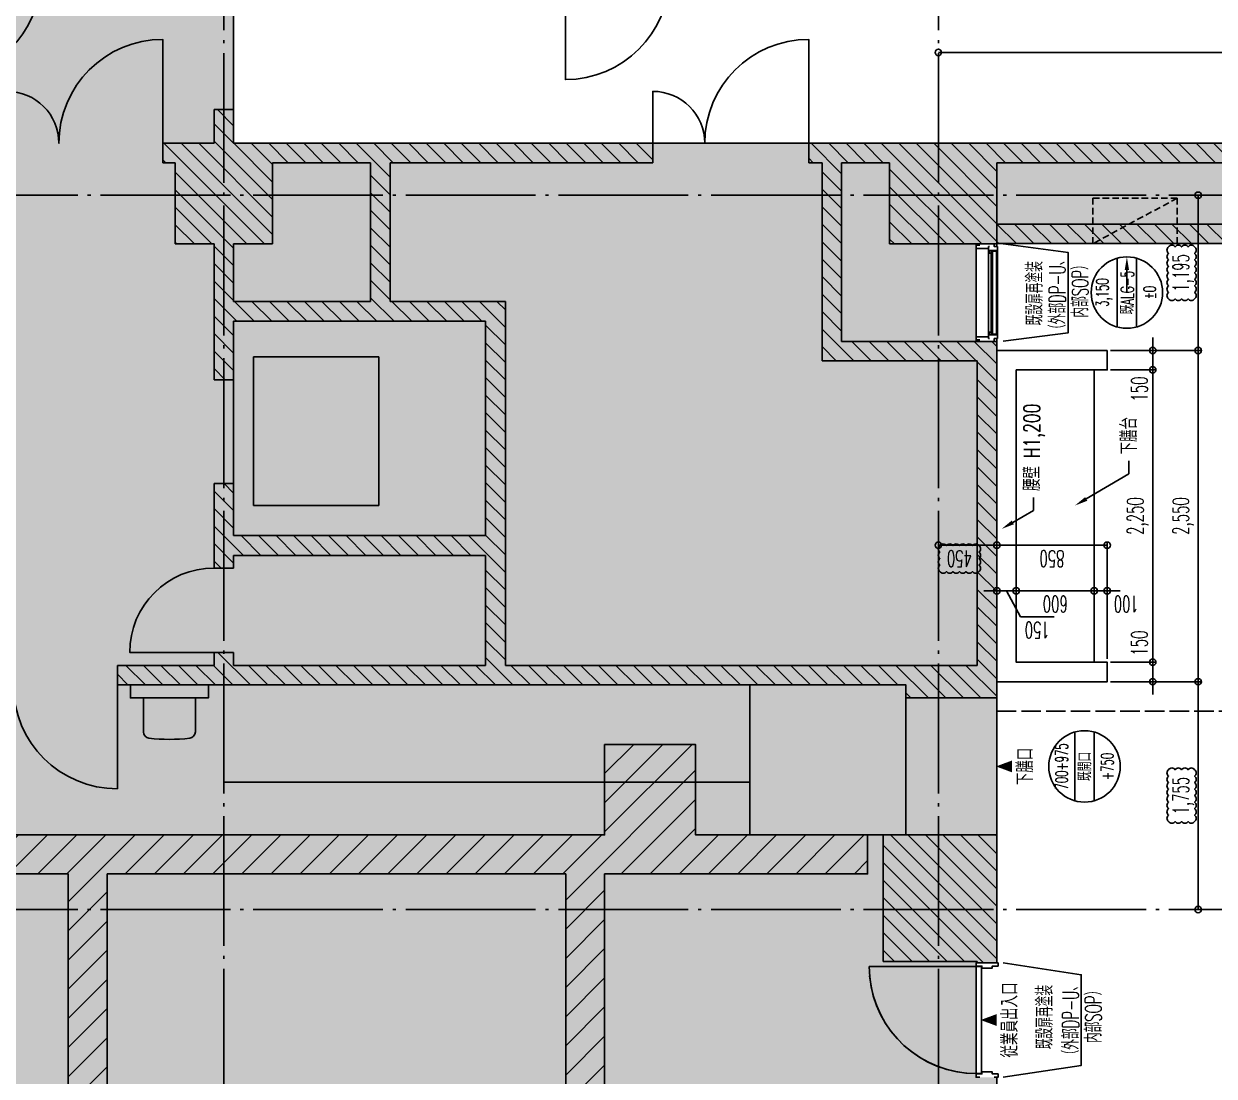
# Model space of a CAD drawing. Header units: millimetres. Extents: x -67913 to 128525, y -54442 to 63422.
# Drawn here: x 92095 to 101258, y 21367 to 29470 of the extents above; entities that cross this region are included whole.
import ezdxf
from ezdxf import colors
from ezdxf.entities.mleader import LeaderData, LeaderLine
from ezdxf.enums import TextEntityAlignment as Align
from ezdxf.math import Vec2, Vec3

# ---------------------------------------------------------------- set-up
doc = ezdxf.new("R2010")
doc.units = ezdxf.units.MM
doc.header["$LTSCALE"] = 500
doc.header["$PDMODE"] = 35
for name, pattern in [('AXIS', [2.35, 2, -0.15, 0.05, -0.15]), ('DD2', [0.15, 0.1, -0.05]), ('DD4', [0.38, 0.3, -0.08])]:
    doc.linetypes.add(name, pattern=pattern)
doc.layers.get('0').update_dxf_attribs({"plot": 0})
for name, color, linetype in [('020KijnSn', 1, 'AXIS'), ('143Hatch8', 5, 'Continuous'), ('143Solid8', 253, 'Continuous'), ('220Kabe9', 7, 'Continuous'), ('230Kaik', 7, 'Continuous'), ('270SiagSp', 8, 'Continuous'), ('292Kigo', 8, 'Continuous'), ('302Dansa', 5, 'Continuous'), ('303Dansa', 6, 'DD4'), ('330KattA9', 6, 'Continuous'), ('350Kigu', 4, 'Continuous'), ('373YukaSp', 8, 'Continuous'), ('390Kigo', 8, 'Continuous'), ('391kigoHor', 10, 'Continuous')]:
    doc.layers.add(name, color=color, linetype=linetype)
doc.layers.add('HOJO', color=211, linetype='Continuous', plot=False)
doc.styles.add('Annotative', font='simplex.shx', dxfattribs={"width": 0.7, "bigfont": 'extfont2.shx'})
doc.styles.add('Dim', font='simplex.shx', dxfattribs={"width": 0.6, "bigfont": 'extfont2.shx'})
doc.styles.get("Standard").update_dxf_attribs({"font": 'simplex.shx', "width": 0.7, "bigfont": 'extfont2.shx'})
doc.dimstyles.new('PRO1-50', dxfattribs={"dimscale": 50, "dimtxt": 2.5, "dimasz": 1, "dimexe": 0.5, "dimexo": 0.5, "dimgap": 0.8, "dimtad": 1, "dimdec": 3, "dimdsep": 46, "dimlunit": 6, "dimtxsty": 'Dim', "dimblk": 'ORIGIN', "dimcen": 0, "dimadec": 3, "dimazin": 2, "dimtfac": 1, "dimtdec": 3, "dimtix": 1, "dimtmove": 2, "dimatfit": 3, "dimldrblk": 'ORIGIN', "dimfxl": 0, "dimarcsym": 0})

# ---------------------------------------------------------------- blocks, each defined once
blk = doc.blocks.new('*U354')
at = {"layer": '330KattA9'}
blk.add_arc((-12, 63.5), 824, 5, 90, dxfattribs=at)
at = {"linetype": 'ByBlock', "lineweight": -2}
blk.add_wipeout([(-40, 65.5), (-40, -104.5), (840, -104.5), (840, 65.5)], dxfattribs=at)
at = {"color": 0, "linetype": 'ByBlock', "lineweight": -2}
for points in [[(-40, 35.5), (-40, 65.5), (-15, 65.5), (-15, 20.5), (0, 20.5), (0, -59.5), (-15, -59.5), (-15, -104.5), (-40, -104.5), (-40, -74.5)], [(840, 35.5), (840, 65.5), (815, 65.5), (815, 20.5), (800, 20.5), (800, -59.5), (815, -59.5), (815, -104.5), (840, -104.5), (840, -74.5)]]:
    blk.add_lwpolyline(points, dxfattribs=at)
blk.add_lwpolyline([(-12, 23.5), (812, 23.5), (812, 63.5), (-12, 63.5)], close=True, dxfattribs=at)
at = {"layer": '330KattA9'}
blk.add_line((-12, 63.5), (-12, 887.5), dxfattribs=at)
blk.add_arc((-12, 63.5), 824, 0, 85, dxfattribs=at)
blk = doc.blocks.new('L013')
for p, q in [((-200, -262.3), (-200, 0)), ((-200, 0), (200, 0)), ((200, 0), (200, -262.3)), ((200, 0), (200, -262.3))]:
    blk.add_line(p, q)
for centre, radius, start, end in [((-146.2, -257.6), 54, 185.00413, 258.39179), ((146.2, -257.6), 54, 281.60821, 354.99587), ((0, 1088.8), 1408.1, 263.59379, 276.40621)]:
    blk.add_arc(centre, radius, start, end)
blk = doc.blocks.new('*U355')
at = {"color": 0, "linetype": 'ByBlock', "lineweight": -2}
for p, q in [((-30, 0), (0, 0)), ((-30, 0), (-30, -10)), ((-50, -5), (-30, -5)), ((-30, -10), (-30, 0)), ((-30, -10), (-30, -10)), ((679, 0), (649, 0)), ((679, 0), (679, -10)), ((679, -10), (679, 0)), ((679, -5), (699, -5)), ((679, -10), (679, -10))]:
    blk.add_line(p, q, dxfattribs=at)
at = {"color": 5, "linetype": 'ByBlock', "lineweight": -2}
for p, q in [((649, 0), (0, 0)), ((644, -8), (5.4, -8))]:
    blk.add_line(p, q, dxfattribs=at)
at = {"layer": '230Kaik', "color": 5, "linetype": 'ByBlock', "lineweight": -2}
for p, q in [((-30, 0), (-30, 0)), ((-30, 0), (679, 0)), ((679, 0), (679, 0))]:
    blk.add_line(p, q, dxfattribs=at)
at = {"color": 0, "linetype": 'ByBlock', "lineweight": -2}
blk.add_wipeout([(-40, -70), (689, -70), (689, -165), (-40, -165)], dxfattribs=at)
for p, q in [((0, 0), (0, -70)), ((-30, -70), (-30, -60)), ((0, -70), (-30, -70)), ((-30, -70), (-30, -70)), ((0, -36), (0, -36)), ((20, -63), (0, -63)), ((20, -48), (20, -63)), ((629, -48), (629, -63)), ((629, -63), (649, -63)), ((649, 0), (649, -70)), ((649, -36), (649, -36)), ((649, -70), (679, -70)), ((679, -70), (679, -60)), ((679, -70), (679, -70))]:
    blk.add_line(p, q, dxfattribs=at)
at = {"color": 5, "linetype": 'ByBlock', "lineweight": -2}
for p, q in [((649, -70), (0, -70)), ((5, -8), (5, -48)), ((5, -38), (644, -38)), ((5, -48), (644, -48)), ((644, -8), (644, -48)), ((-40, -165), (689, -165))]:
    blk.add_line(p, q, dxfattribs=at)
at = {"color": 0, "linetype": 'ByBlock', "lineweight": -2}
for points in [[(-30, 0), (-30, -25), (-50, -25)], [(-15, -70), (-15, -165), (-40, -165), (-40, -135)], [(664, -70), (664, -165), (689, -165), (689, -135)], [(679, 0), (679, -25), (699, -25)]]:
    blk.add_lwpolyline(points, dxfattribs=at)
blk = doc.blocks.new('_Origin')
at = {"color": 0, "linetype": 'ByBlock', "lineweight": -2}
blk.add_line((0, 0), (-1, 0), dxfattribs=at)
blk.add_circle((0, 0), 0.5, dxfattribs=at)
blk = doc.blocks.new('*D615')
at = {"layer": '373YukaSp', "color": 0, "lineweight": -2, "transparency": 16777216}
for p, q in [((100434.6, 24580), (100434.6, 25130)), ((100284.6, 25105), (100234.6, 25105)), ((100334.6, 25105), (100434.6, 25105)), ((100484.6, 25105), (100534.6, 25105))]:
    blk.add_line(p, q, dxfattribs=at)
at = {"layer": 'Defpoints', "color": 0, "transparency": 16777216}
for p in [(100334.6, 25105), (100434.6, 25105), (100434.6, 24555)]:
    blk.add_point(p, dxfattribs=at)
at = {"layer": '373YukaSp', "color": 0, "lineweight": -2, "transparency": 16777216, "xscale": 50, "yscale": 50, "zscale": 50}
blk.add_blockref('_Origin', (100334.6, 25105), dxfattribs=at)
at = {"layer": '373YukaSp', "color": 0, "lineweight": -2, "transparency": 16777216, "xscale": 50, "yscale": 50, "zscale": 50, "rotation": 180}
blk.add_blockref('_Origin', (100434.6, 25105), dxfattribs=at)
at = {"layer": '373YukaSp', "color": 0, "transparency": 16777216, "insert": (100581.6, 25002.5), "char_height": 125, "attachment_point": 5, "rotation": 180, "style": 'Dim'}
blk.add_mtext('100', dxfattribs=at)
blk = doc.blocks.new('*D616')
at = {"layer": '373YukaSp', "color": 0, "lineweight": -2, "transparency": 16777216}
blk.add_line((99534.6, 25455), (99184.6, 25455), dxfattribs=at)
at = {"layer": 'Defpoints', "color": 0, "transparency": 16777216}
for p in [(99134.6, 25455), (99134.6, 25455), (99584.6, 25455)]:
    blk.add_point(p, dxfattribs=at)
at = {"layer": '373YukaSp', "color": 0, "lineweight": -2, "transparency": 16777216, "xscale": 50, "yscale": 50, "zscale": 50, "rotation": 180}
blk.add_blockref('_Origin', (99134.6, 25455), dxfattribs=at)
at = {"layer": '373YukaSp', "color": 0, "lineweight": -2, "transparency": 16777216, "xscale": 50, "yscale": 50, "zscale": 50}
blk.add_blockref('_Origin', (99584.6, 25455), dxfattribs=at)
at = {"layer": '373YukaSp', "color": 0, "transparency": 16777216, "insert": (99297.4, 25352.5), "char_height": 125, "attachment_point": 5, "rotation": 180, "style": 'Dim'}
blk.add_mtext('450', dxfattribs=at)
blk = doc.blocks.new('*D617')
at = {"layer": '373YukaSp', "color": 0, "lineweight": -2, "transparency": 16777216}
for p, q in [((100459.6, 24405), (101159.6, 24405)), ((101134.6, 22700), (101134.6, 24355))]:
    blk.add_line(p, q, dxfattribs=at)
at = {"layer": 'Defpoints', "color": 0, "transparency": 16777216}
for p in [(100434.6, 24405), (101134.6, 24405), (101134.6, 22650)]:
    blk.add_point(p, dxfattribs=at)
at = {"layer": '373YukaSp', "color": 0, "lineweight": -2, "transparency": 16777216, "xscale": 50, "yscale": 50, "zscale": 50}
for p, rotation in [((101134.6, 24405), 90), ((101134.6, 22650), 270)]:
    blk.add_blockref('_Origin', p, dxfattribs=dict(at, rotation=rotation))
at = {"layer": '373YukaSp', "color": 0, "transparency": 16777216, "insert": (101020.2, 23527.5), "char_height": 125, "attachment_point": 5, "rotation": 90, "style": 'Dim'}
blk.add_mtext('1,755', dxfattribs=at)
blk = doc.blocks.new('*D618')
at = {"layer": '373YukaSp', "color": 0, "lineweight": -2, "transparency": 16777216}
for p, q in [((100459.6, 26955), (101159.6, 26955)), ((101134.6, 26905), (101134.6, 24455)), ((100459.6, 24405), (101159.6, 24405))]:
    blk.add_line(p, q, dxfattribs=at)
at = {"layer": 'Defpoints', "color": 0, "transparency": 16777216}
for p in [(100434.6, 26955), (100434.6, 24405), (101134.6, 24405)]:
    blk.add_point(p, dxfattribs=at)
at = {"layer": '373YukaSp', "color": 0, "lineweight": -2, "transparency": 16777216, "xscale": 50, "yscale": 50, "zscale": 50}
for p, rotation in [((101134.6, 26955), 90), ((101134.6, 24405), 270)]:
    blk.add_blockref('_Origin', p, dxfattribs=dict(at, rotation=rotation))
at = {"layer": '373YukaSp', "color": 0, "transparency": 16777216, "insert": (101020.2, 25680), "char_height": 125, "attachment_point": 5, "rotation": 90, "style": 'Dim'}
blk.add_mtext('2,550', dxfattribs=at)
blk = doc.blocks.new('*D619')
at = {"layer": '373YukaSp', "color": 0, "lineweight": -2, "transparency": 16777216}
for p, q in [((101134.6, 28100), (101134.6, 27005)), ((100459.6, 26955), (101159.6, 26955))]:
    blk.add_line(p, q, dxfattribs=at)
at = {"layer": 'Defpoints', "color": 0, "transparency": 16777216}
for p in [(101134.6, 28150), (100434.6, 26955), (101134.6, 26955)]:
    blk.add_point(p, dxfattribs=at)
at = {"layer": '373YukaSp', "color": 0, "lineweight": -2, "transparency": 16777216, "xscale": 50, "yscale": 50, "zscale": 50}
for p, rotation in [((101134.6, 28150), 90), ((101134.6, 26955), 270)]:
    blk.add_blockref('_Origin', p, dxfattribs=dict(at, rotation=rotation))
at = {"layer": '373YukaSp', "color": 0, "transparency": 16777216, "insert": (101020.2, 27552.5), "char_height": 125, "attachment_point": 5, "rotation": 90, "style": 'Dim'}
blk.add_mtext('1,195', dxfattribs=at)
blk = doc.blocks.new('*D620')
at = {"layer": '373YukaSp', "color": 0, "lineweight": -2, "transparency": 16777216}
for p, q in [((100784.6, 24605), (100784.6, 24655)), ((100459.6, 24555), (100809.6, 24555)), ((100784.6, 24555), (100784.6, 24405)), ((100459.6, 24405), (100809.6, 24405)), ((100784.6, 24355), (100784.6, 24305))]:
    blk.add_line(p, q, dxfattribs=at)
at = {"layer": 'Defpoints', "color": 0, "transparency": 16777216}
for p in [(100434.6, 24555), (100434.6, 24405), (100784.6, 24405)]:
    blk.add_point(p, dxfattribs=at)
at = {"layer": '373YukaSp', "color": 0, "lineweight": -2, "transparency": 16777216, "xscale": 50, "yscale": 50, "zscale": 50}
for p, rotation in [((100784.6, 24555), 270), ((100784.6, 24405), 90)]:
    blk.add_blockref('_Origin', p, dxfattribs=dict(at, rotation=rotation))
at = {"layer": '373YukaSp', "color": 0, "transparency": 16777216, "insert": (100682.1, 24702), "char_height": 125, "attachment_point": 5, "rotation": 90, "style": 'Dim'}
blk.add_mtext('150', dxfattribs=at)
blk = doc.blocks.new('*D621')
at = {"layer": '373YukaSp', "color": 0, "lineweight": -2, "transparency": 16777216}
for p, q in [((100459.6, 26805), (100809.6, 26805)), ((100784.6, 24605), (100784.6, 26755)), ((100459.6, 24555), (100809.6, 24555))]:
    blk.add_line(p, q, dxfattribs=at)
at = {"layer": 'Defpoints', "color": 0, "transparency": 16777216}
for p in [(100434.6, 26805), (100784.6, 26805), (100434.6, 24555)]:
    blk.add_point(p, dxfattribs=at)
at = {"layer": '373YukaSp', "color": 0, "lineweight": -2, "transparency": 16777216, "xscale": 50, "yscale": 50, "zscale": 50}
for p, rotation in [((100784.6, 26805), 90), ((100784.6, 24555), 270)]:
    blk.add_blockref('_Origin', p, dxfattribs=dict(at, rotation=rotation))
at = {"layer": '373YukaSp', "color": 0, "transparency": 16777216, "insert": (100670.2, 25680), "char_height": 125, "attachment_point": 5, "rotation": 90, "style": 'Dim'}
blk.add_mtext('2,250', dxfattribs=at)
blk = doc.blocks.new('*D622')
at = {"layer": '373YukaSp', "color": 0, "lineweight": -2, "transparency": 16777216}
for p, q in [((100784.6, 27005), (100784.6, 27055)), ((100459.6, 26955), (100809.6, 26955)), ((100784.6, 26805), (100784.6, 26955)), ((100459.6, 26805), (100809.6, 26805)), ((100784.6, 26755), (100784.6, 26705))]:
    blk.add_line(p, q, dxfattribs=at)
at = {"layer": 'Defpoints', "color": 0, "transparency": 16777216}
for p in [(100434.6, 26955), (100784.6, 26955), (100434.6, 26805)]:
    blk.add_point(p, dxfattribs=at)
at = {"layer": '373YukaSp', "color": 0, "lineweight": -2, "transparency": 16777216, "xscale": 50, "yscale": 50, "zscale": 50}
for p, rotation in [((100784.6, 26955), 270), ((100784.6, 26805), 90)]:
    blk.add_blockref('_Origin', p, dxfattribs=dict(at, rotation=rotation))
at = {"layer": '373YukaSp', "color": 0, "transparency": 16777216, "insert": (100682.1, 26658), "char_height": 125, "attachment_point": 5, "rotation": 90, "style": 'Dim'}
blk.add_mtext('150', dxfattribs=at)
blk = doc.blocks.new('*D623')
at = {"layer": '373YukaSp', "color": 0, "lineweight": -2, "transparency": 16777216}
for p, q in [((100434.6, 24580), (100434.6, 25480)), ((99634.6, 25455), (100384.6, 25455))]:
    blk.add_line(p, q, dxfattribs=at)
at = {"layer": 'Defpoints', "color": 0, "transparency": 16777216}
for p in [(99584.6, 25455), (100434.6, 25455), (100434.6, 24555)]:
    blk.add_point(p, dxfattribs=at)
at = {"layer": '373YukaSp', "color": 0, "lineweight": -2, "transparency": 16777216, "xscale": 50, "yscale": 50, "zscale": 50, "rotation": 180}
blk.add_blockref('_Origin', (99584.6, 25455), dxfattribs=at)
at = {"layer": '373YukaSp', "color": 0, "lineweight": -2, "transparency": 16777216, "xscale": 50, "yscale": 50, "zscale": 50}
blk.add_blockref('_Origin', (100434.6, 25455), dxfattribs=at)
at = {"layer": '373YukaSp', "color": 0, "transparency": 16777216, "insert": (100009.6, 25352.5), "char_height": 125, "attachment_point": 5, "rotation": 180, "style": 'Dim'}
blk.add_mtext('850', dxfattribs=at)
blk = doc.blocks.new('*D624')
at = {"layer": '373YukaSp', "color": 0, "lineweight": -2, "transparency": 16777216}
blk.add_line((100284.6, 25105), (99784.6, 25105), dxfattribs=at)
at = {"layer": 'Defpoints', "color": 0, "transparency": 16777216}
for p in [(99734.6, 25105), (99734.6, 25105), (100334.6, 25105)]:
    blk.add_point(p, dxfattribs=at)
at = {"layer": '373YukaSp', "color": 0, "lineweight": -2, "transparency": 16777216, "xscale": 50, "yscale": 50, "zscale": 50, "rotation": 180}
blk.add_blockref('_Origin', (99734.6, 25105), dxfattribs=at)
at = {"layer": '373YukaSp', "color": 0, "lineweight": -2, "transparency": 16777216, "xscale": 50, "yscale": 50, "zscale": 50}
blk.add_blockref('_Origin', (100334.6, 25105), dxfattribs=at)
at = {"layer": '373YukaSp', "color": 0, "transparency": 16777216, "insert": (100034.6, 25002.5), "char_height": 125, "attachment_point": 5, "rotation": 180, "style": 'Dim'}
blk.add_mtext('600', dxfattribs=at)
blk = doc.blocks.new('*D625')
at = {"layer": '373YukaSp', "color": 0, "lineweight": -2, "transparency": 16777216}
for p, q in [((99534.6, 25105), (99484.6, 25105)), ((99584.6, 25105), (99734.6, 25105)), ((99584.6, 25105), (99734.6, 25105)), ((99659.6, 25105), (99766.8, 24905)), ((99784.6, 25105), (99834.6, 25105)), ((99766.8, 24905), (100025.4, 24905))]:
    blk.add_line(p, q, dxfattribs=at)
at = {"layer": 'Defpoints', "color": 0, "transparency": 16777216}
for p in [(99584.6, 25105), (99734.6, 25105), (99734.6, 25105)]:
    blk.add_point(p, dxfattribs=at)
at = {"layer": '373YukaSp', "color": 0, "lineweight": -2, "transparency": 16777216, "xscale": 50, "yscale": 50, "zscale": 50}
blk.add_blockref('_Origin', (99584.6, 25105), dxfattribs=at)
at = {"layer": '373YukaSp', "color": 0, "lineweight": -2, "transparency": 16777216, "xscale": 50, "yscale": 50, "zscale": 50, "rotation": 180}
blk.add_blockref('_Origin', (99734.6, 25105), dxfattribs=at)
at = {"layer": '373YukaSp', "color": 0, "transparency": 16777216, "insert": (99896.1, 24802.5), "char_height": 125, "attachment_point": 5, "rotation": 180, "style": 'Dim'}
blk.add_mtext('150', dxfattribs=at)
blk = doc.blocks.new('*D636')
at = {"layer": '270SiagSp', "color": 0, "lineweight": -2, "transparency": 16777216}
for p, q in [((99184.6, 29250), (104234.6, 29250)), ((104284.6, 28575), (104284.6, 29275))]:
    blk.add_line(p, q, dxfattribs=at)
at = {"layer": 'Defpoints', "color": 0, "transparency": 16777216}
for p in [(99134.6, 29250), (104284.6, 29250), (104284.6, 28550)]:
    blk.add_point(p, dxfattribs=at)
at = {"layer": '270SiagSp', "color": 0, "lineweight": -2, "transparency": 16777216, "xscale": 50, "yscale": 50, "zscale": 50, "rotation": 180}
blk.add_blockref('_Origin', (99134.6, 29250), dxfattribs=at)
at = {"layer": '270SiagSp', "color": 0, "lineweight": -2, "transparency": 16777216, "xscale": 50, "yscale": 50, "zscale": 50}
blk.add_blockref('_Origin', (104284.6, 29250), dxfattribs=at)
at = {"layer": '270SiagSp', "color": 0, "transparency": 16777216, "insert": (101709.6, 29135.6), "char_height": 125, "attachment_point": 5, "rotation": 180, "style": 'Dim'}
blk.add_mtext('5,150', dxfattribs=at)
blk = doc.blocks.new('建具記号')
at = {"color": 0, "linetype": 'ByBlock', "lineweight": -2, "transparency": 16777216}
for p, q in [((-5.29, 1.5), (5.29, 1.5)), ((-5.29, -1.5), (5.29, -1.5))]:
    blk.add_line(p, q, dxfattribs=at)
at = {"color": 7, "linetype": 'ByBlock', "lineweight": -2, "transparency": 16777216}
blk.add_circle((0, 0), 5.5, dxfattribs=at)
at = {"color": 0, "linetype": 'ByBlock', "lineweight": -2, "transparency": 16777216, "width": 0.6}
for tag, height, p in [('建具寸法・高さH', 1.9, (0, 3.5)), ('建具番号', 2, (0, 0)), ('基準高さから建具下枠の上端までの高さ', 1.9, (0, -3.5)), ('特記事項（電気錠等）', 1.9, (0, -7))]:
    blk.add_attdef(tag, text='', height=height, dxfattribs=at).set_placement(p, align=Align.MIDDLE)

msp = doc.modelspace()

# ---------------------------------------------------------------- hatches: boundary and pattern name
at = {"layer": '143Hatch8', "linetype": 'Continuous'}
h = msp.add_hatch(dxfattribs=at)
h.set_pattern_fill('ANSI31', scale=30, angle=270)
h.set_pattern_definition([(315, (77134.61, 0), (67.35192, 67.35192), [])])
h.paths.add_polyline_path([(101684.6088, 27778), (101684.6088, 28400), (101884.6088, 28400), (101884.6088, 28550), (98136.6088, 28550), (98136.6088, 28400), (98239.6088, 28400), (98239.6088, 26875), (99434.6088, 26875), (99434.6088, 24530), (95802.1088, 24530), (95802.1088, 27332.5), (94914.6088, 27332.5), (94914.6088, 28400), (96936.6088, 28400), (96936.6088, 28550), (93709.6088, 28550), (93709.6088, 28810), (93559.6088, 28810), (93559.6088, 28550), (93164.6088, 28550), (93164.6088, 28400), (93259.6088, 28400), (93259.6088, 27775), (93559.6088, 27775), (93559.6088, 26730), (93709.6088, 26730), (93709.6088, 27180), (95649.6088, 27180), (95649.6088, 25530), (93709.6088, 25530), (93709.6088, 25930), (93559.6088, 25930), (93559.6088, 25280), (93709.6088, 25280), (93709.6088, 25377.5), (95649.6088, 25377.5), (95649.6088, 24530), (93709.6088, 24530), (93709.6088, 24630), (93559.6088, 24630), (93559.6088, 24530), (92814.6088, 24530), (92814.6088, 24380), (98884.6088, 24380), (98884.6088, 24280), (99584.6088, 24280), (99584.6088, 27025), (98389.6088, 27025), (98389.6088, 28400), (98759.6088, 28400), (98759.6088, 27775), (99584.6088, 27775), (99584.6088, 27778)])
h.paths.add_polyline_path([(99584.6088, 28400), (101534.6088, 28400), (101534.6088, 27928), (99584.6088, 27928)], flags=16)
h.paths.add_polyline_path([(93709.6088, 27332.5), (93709.6088, 27775), (94009.6088, 27775), (94009.6088, 28400), (94764.6088, 28400), (94764.6088, 27332.5)], flags=16)
h = msp.add_hatch(dxfattribs=at)
h.set_pattern_fill('ANSI31', scale=30, angle=270)
h.set_pattern_definition([(315, (77134.61, 0), (67.35192, 67.35192), [])])
h.paths.add_polyline_path([(99584.6088, 22240), (99584.6088, 23225), (98709.6088, 23225), (98709.6088, 22250), (99434.6088, 22250.0081), (99434.6088, 22240)])
at = {"layer": '143Solid8'}
h = msp.add_hatch(color=254, dxfattribs=at)
edge = h.paths.add_edge_path()
edge.add_line((87682.1088, 11272.5), (87682.1088, 28400))
edge.add_line((87682.1088, 28400), (85409.6088, 28400))
edge.add_line((85409.6088, 28400), (85409.6088, 28550))
edge.add_line((85409.6088, 28550), (88364.6088, 28550))
edge.add_line((88364.6088, 28550), (88364.6088, 29840))
edge.add_line((88364.6088, 29840), (88057.7327, 29840))
edge.add_line((88057.7327, 29840), (86942.3572, 30887.09))
edge.add_line((86942.3572, 30887.09), (87082.6088, 31043))
edge.add_line((87082.6088, 31043), (87082.6088, 31643))
edge.add_line((87082.6088, 31643), (86942.3572, 31797.91))
edge.add_line((86942.3572, 31797.91), (88057.7327, 32845))
edge.add_line((88057.7327, 32845), (92342.6517, 32845))
edge.add_line((92342.6517, 32845), (93634.6088, 33702.0947))
edge.add_line((93634.6088, 33702.0947), (94926.5659, 32845))
edge.add_line((94926.5659, 32845), (99217.9849, 32845))
edge.add_line((99217.9849, 32845), (100333.3604, 31797.91))
edge.add_line((100333.3604, 31797.91), (100193.1088, 31643))
edge.add_line((100193.1088, 31643), (100193.1088, 31043))
edge.add_line((100193.1088, 31043), (100333.3604, 30887.09))
edge.add_line((100333.3604, 30887.09), (99217.9849, 29840))
edge.add_line((99217.9849, 29840), (93709.6088, 29840))
edge.add_line((93709.6088, 29840), (93709.6088, 28550))
edge.add_line((93709.6088, 28550), (101884.6088, 28550))
edge.add_line((101884.6088, 28550), (101884.6088, 28400))
edge.add_line((101884.6088, 28400), (101684.6088, 28400))
edge.add_line((101684.6088, 28400), (101684.6088, 27778))
edge.add_line((101684.6088, 27778), (99584.6088, 27778))
edge.add_line((99584.6088, 27778), (99584.6088, 27775))
edge.add_line((99584.6088, 27775), (99424.6088, 27775))
edge.add_line((99424.6088, 27775), (99424.6088, 27025))
edge.add_line((99424.6088, 27025), (99584.6088, 27025))
edge.add_line((99584.6088, 27025), (99584.6088, 20250))
edge.add_line((99584.6088, 20250), (99684.6088, 20250))
edge.add_line((99684.6088, 20250), (99884.6088, 20050))
edge.add_line((99884.6088, 20050), (99884.6088, 11450))
edge.add_line((99884.6088, 11450), (99684.6088, 11250))
edge.add_line((99684.6088, 11250), (99584.6088, 11250))
edge.add_line((99584.6088, 11250), (98834.6088, 11250))
edge.add_line((98834.6088, 11250), (98834.6088, 10624.9989))
edge.add_arc((98184.6088, 10624.9989), 650, 270, 360, ccw=False)
edge.add_line((98184.6088, 9974.9989), (96133.6088, 9974.9989))
edge.add_line((96133.6088, 9974.9989), (96133.6088, 9825))
edge.add_line((96133.6088, 9825), (95135.6088, 9825))
edge.add_line((95135.6088, 9825), (95135.6088, 9975))
edge.add_line((95135.6088, 9975), (94133.6088, 9975))
edge.add_line((94133.6088, 9975), (94133.6088, 9825))
edge.add_line((94133.6088, 9825), (93135.6088, 9825))
edge.add_line((93135.6088, 9825), (93135.6088, 9975))
edge.add_line((93135.6088, 9975), (92133.6088, 9975))
edge.add_line((92133.6088, 9975), (92133.6088, 9825))
edge.add_line((92133.6088, 9825), (91135.6088, 9825))
edge.add_line((91135.6088, 9825), (91135.6088, 9974.9983))
edge.add_line((91135.6088, 9974.9983), (89084.6081, 9975))
edge.add_arc((89084.6088, 10625), 650, 179.99989893, 269.99993591, ccw=False)
edge.add_line((88434.6088, 10625.0011), (88434.6088, 11272.5))
edge.add_line((88434.6088, 11272.5), (87682.1088, 11272.5))

# ---------------------------------------------------------------- linework, layer by layer
at = {"layer": '020KijnSn'}
for p, q in [((93634.6088, 37470), (93634.6088, -23200)), ((114834.6088, 28150), (72434.6088, 28150)), ((114834.6088, 22650), (72434.6088, 22650))]:
    msp.add_line(p, q, dxfattribs=at)
at = {"layer": '220Kabe9'}
for p, q in [((93559.6088, 28810), (93559.6088, 28550)), ((93709.6088, 28810), (93559.6088, 28810)), ((93709.6088, 28810), (93709.6088, 28550)), ((93164.6088, 28550), (93164.6088, 28400)), ((93559.6088, 28550), (93164.6088, 28550)), ((93709.6088, 28550), (96936.6088, 28550)), ((96936.6088, 28550), (96936.6088, 28400)), ((98136.6088, 28550), (98136.6088, 28400)), ((98136.6088, 28550), (101884.6088, 28550)), ((93259.6088, 28400), (93164.6088, 28400)), ((93259.6088, 28400), (93259.6088, 27775)), ((94009.6088, 28400), (94009.6088, 27775)), ((94009.6088, 28400), (94764.6088, 28400)), ((94764.6088, 28400), (94764.6088, 27332.5)), ((94914.6088, 28400), (94914.6088, 27332.5)), ((94914.6088, 28400), (96936.6088, 28400)), ((98136.6088, 28400), (98239.6088, 28400)), ((98239.6088, 28400), (98239.6088, 26875)), ((98389.6088, 27025), (98389.6088, 28400)), ((98389.6088, 28400), (98759.6088, 28400)), ((98759.6088, 27775), (98759.6088, 28400)), ((99584.6088, 28400), (101884.6088, 28400)), ((99584.6088, 28400), (99584.6088, 27775)), ((101534.6088, 27928), (99584.6088, 27928)), ((93559.6088, 27775), (93259.6088, 27775)), ((93559.6088, 27775), (93559.6088, 26730)), ((93709.6088, 27775), (93709.6088, 27332.5)), ((94009.6088, 27775), (93709.6088, 27775)), ((99584.6088, 27775), (98759.6088, 27775)), ((101684.6088, 27778), (99584.6088, 27778)), ((94764.6088, 27332.5), (93709.6088, 27332.5)), ((95802.1088, 27332.5), (94914.6088, 27332.5)), ((95802.1088, 27332.5), (95802.1088, 24530)), ((93709.6088, 27180), (93709.6088, 26730)), ((95649.6088, 27180), (93709.6088, 27180)), ((95649.6088, 27180), (95649.6088, 25530)), ((99584.6088, 27025), (98389.6088, 27025)), ((99584.6088, 27025), (99584.6088, 24280)), ((94828.6088, 26905), (93863.6088, 26905)), ((93863.6088, 25762), (93863.6088, 26905)), ((94828.6088, 25762), (94828.6088, 26905)), ((99434.6088, 26875), (98239.6088, 26875)), ((99434.6088, 26875), (99434.6088, 24530)), ((93559.6088, 26730), (93709.6088, 26730)), ((93709.6088, 25930), (93709.6088, 26730)), ((93559.6088, 25930), (93559.6088, 25280)), ((93559.6088, 25930), (93709.6088, 25930)), ((93709.6088, 25930), (93709.6088, 25530)), ((94828.6088, 25762), (93863.6088, 25762)), ((95649.6088, 25530), (93709.6088, 25530)), ((93709.6088, 25377.5), (93709.6088, 25280)), ((95649.6088, 25377.5), (93709.6088, 25377.5)), ((95649.6088, 25377.5), (95649.6088, 24530)), ((93559.6088, 25280), (93709.6088, 25280)), ((93559.6088, 24630), (93559.6088, 24530)), ((93559.6088, 24630), (93709.6088, 24630)), ((93709.6088, 24630), (93709.6088, 24530)), ((92814.6088, 24530), (92814.6088, 24380)), ((92814.6088, 24530), (93559.6088, 24530)), ((93709.6088, 24530), (95649.6088, 24530)), ((95802.1088, 24530), (99434.6088, 24530)), ((92814.6088, 24380), (98884.6088, 24380)), ((98884.6088, 24280), (98884.6088, 24380)), ((99584.6088, 24280), (98884.6088, 24280)), ((98709.6088, 23225), (99584.6088, 23225))]:
    msp.add_line(p, q, dxfattribs=at)
at = {"layer": '330KattA9'}
for points in [[(91424.6088, 29840), (91424.6088, 29040, 0.414213562), (92224.6088, 29840)], [(96263.6088, 29840), (96263.6088, 29040, 0.414213562), (97063.6088, 29840)], [(93164.6088, 28550), (93164.6088, 29350, 0.414213562), (92364.6088, 28550, 0.414213562), (91964.6088, 28950), (91964.6088, 28550)], [(98136.6088, 28550), (98136.6088, 29350, 0.414213562), (97336.6088, 28550, 0.414213562), (96936.6088, 28950), (96936.6088, 28550)], [(93559.6088, 24630), (92909.6088, 24630, -0.414213562), (93559.6088, 25280)], [(91614.6088, 24380), (91614.6088, 23980, 0.414213562), (92014.6088, 24380, 0.414213562), (92814.6088, 23580), (92814.6088, 24380)]]:
    msp.add_lwpolyline(points, format="xyb", dxfattribs=at)
at = {"layer": '350Kigu', "linetype": 'DD2'}
msp.add_line((100974.237, 28128), (100324.237, 27778), dxfattribs=at)
at = {"layer": '350Kigu'}
msp.add_line((93634.6088, 23630.0017), (97685.4565, 23630.0017), dxfattribs=at)
at = {"layer": '350Kigu', "linetype": 'DD2'}
msp.add_lwpolyline([(100974.237, 27778), (100974.237, 28128), (100324.237, 28128), (100324.237, 27778)], close=True, dxfattribs=at)
at = {"layer": '350Kigu'}
for points in [[(100434.6088, 26955), (99584.6088, 26955), (99584.6088, 24405), (100434.6088, 24405), (100434.6088, 24555), (99734.6088, 24555), (99734.6088, 26805), (100434.6088, 26805)], [(97684.6088, 24380.0017), (98884.6088, 24380.0017), (98884.6088, 23225), (97684.6088, 23225)], [(92736.5992, 18679.0961), (96265.8239, 18679.0961), (96265.8239, 22925), (92736.5992, 22925)]]:
    msp.add_lwpolyline(points, close=True, dxfattribs=at)
for points in [[(100334.6088, 26805), (100334.6088, 24555)], [(92915.2258, 24380), (92915.2258, 24280), (93515.2258, 24280), (93515.2258, 24380)], [(93634.6088, 23630.0017), (93634.6088, 24380.0017)], [(99584.6088, 23225), (99584.6088, 24280.0017)]]:
    msp.add_lwpolyline(points, dxfattribs=at)
at = {"layer": '391kigoHor'}
for points in [[(101107.3986, 27752.5, 0.52056705), (101057.3986, 27752.5, 0.52056705), (101007.3986, 27752.5, 0.52056705), (100957.3986, 27752.5, 0.52056705), (100907.3986, 27752.5, 0.52056705), (100907.3986, 27702.5, 0.52056705), (100907.3986, 27652.5, 0.52056705), (100907.3986, 27602.5, 0.52056705), (100907.3986, 27552.5, 0.52056705), (100907.3986, 27502.5, 0.52056705), (100907.3986, 27452.5, 0.52056705), (100907.3986, 27402.5, 0.52056705), (100907.3986, 27352.5, 0.52056705), (100957.3986, 27352.5, 0.52056705), (101007.3986, 27352.5, 0.52056705), (101057.3986, 27352.5, 0.52056705), (101107.3986, 27352.5, 0.52056705), (101107.3986, 27402.5, 0.52056705), (101107.3986, 27452.5, 0.52056705), (101107.3986, 27502.5, 0.52056705), (101107.3986, 27552.5, 0.52056705), (101107.3986, 27602.5, 0.52056705), (101107.3986, 27652.5, 0.52056705), (101107.3986, 27702.5, 0.52056705)], [(99147.352, 25252.5, -0.52056705), (99147.352, 25302.5, -0.52056705), (99147.352, 25352.5, -0.52056705), (99147.352, 25402.5, -0.52056705), (99147.352, 25452.5, -0.52056705), (99197.352, 25452.5, -0.52056705), (99247.352, 25452.5, -0.52056705), (99297.352, 25452.5, -0.52056705), (99347.352, 25452.5, -0.52056705), (99397.352, 25452.5, -0.52056705), (99447.352, 25452.5, -0.52056705), (99447.352, 25402.5, -0.52056705), (99447.352, 25352.5, -0.52056705), (99447.352, 25302.5, -0.52056705), (99447.352, 25252.5, -0.52056705), (99397.352, 25252.5, -0.52056705), (99347.352, 25252.5, -0.52056705), (99297.352, 25252.5, -0.52056705), (99247.352, 25252.5, -0.52056705), (99197.352, 25252.5, -0.52056705)], [(101107.3986, 23727.5, 0.52056705), (101057.3986, 23727.5, 0.52056705), (101007.3986, 23727.5, 0.52056705), (100957.3986, 23727.5, 0.52056705), (100907.3986, 23727.5, 0.52056705), (100907.3986, 23677.5, 0.52056705), (100907.3986, 23627.5, 0.52056705), (100907.3986, 23577.5, 0.52056705), (100907.3986, 23527.5, 0.52056705), (100907.3986, 23477.5, 0.52056705), (100907.3986, 23427.5, 0.52056705), (100907.3986, 23377.5, 0.52056705), (100907.3986, 23327.5, 0.52056705), (100957.3986, 23327.5, 0.52056705), (101007.3986, 23327.5, 0.52056705), (101057.3986, 23327.5, 0.52056705), (101107.3986, 23327.5, 0.52056705), (101107.3986, 23377.5, 0.52056705), (101107.3986, 23427.5, 0.52056705), (101107.3986, 23477.5, 0.52056705), (101107.3986, 23527.5, 0.52056705), (101107.3986, 23577.5, 0.52056705), (101107.3986, 23627.5, 0.52056705), (101107.3986, 23677.5, 0.52056705)]]:
    msp.add_lwpolyline(points, format="xyb", close=True, dxfattribs=at)
at = {"layer": 'HOJO'}
for points in [[(87682.1088, 11272.5), (87682.1088, 28400), (85409.6088, 28400), (85409.6088, 28550), (88364.6088, 28550), (88364.6088, 29840), (88057.7327, 29840), (86942.3572, 30887.09), (87082.6088, 31043), (87082.6088, 31643), (86942.3572, 31797.91), (88057.7327, 32845), (92342.6517, 32845), (93634.6088, 33702.0947), (94926.5659, 32845), (99217.9849, 32845), (100333.3604, 31797.91), (100193.1088, 31643), (100193.1088, 31043), (100333.3604, 30887.09), (99217.9849, 29840), (93709.6088, 29840), (93709.6088, 28550), (101884.6088, 28550)], [(101684.6088, 27778), (99584.6088, 27778), (99584.6088, 27775), (99424.6088, 27775), (99424.6088, 27025), (99584.6088, 27025), (99584.6088, 20250)]]:
    msp.add_lwpolyline(points, dxfattribs=at)

# ---------------------------------------------------------------- block references
at = {"layer": '350Kigu'}
msp.add_blockref('L013', (93215.2258, 24280), dxfattribs=at)

# ---------------------------------------------------------------- texts
at = {"layer": '390Kigo', "width": 0.6}
for s, p in [('既設扉再塗装', (99869.6088, 27395.1265)), ('（外部DP-U、', (100044.6088, 27383.5606)), ('内部SOP） ', (100219.6088, 27458.5606)), ('既設扉再塗装', (99947.1088, 21822.7893)), ('（外部DP-U、', (100147.1088, 21797.7893)), ('内部SOP） ', (100322.1088, 21872.7893))]:
    msp.add_text(s, height=125, rotation=90, dxfattribs=at).set_placement(p, align=Align.MIDDLE)

# ---------------------------------------------------------------- dimensions: what is measured, and where the dimension line sits
at = {"layer": '270SiagSp'}
dim = msp.add_linear_dim(base=(104284.6088, 29250), p1=(99134.6088, 29250), p2=(104284.6088, 28550), angle=0, dimstyle='PRO1-50', override={"dimtad": 4}, dxfattribs=at)
dim.commit()
dim.dimension.update_dxf_attribs({"geometry": '*D636', "text_midpoint": (101709.6088, 29135.5952)})
at = {"layer": '373YukaSp'}
for base, p1, p2, angle, picture, middle in [((101134.6088, 26955), (101134.6088, 28150), (100434.6088, 26955), 90, '*D619', (101020.204, 27552.5)), ((101134.6088, 24405), (100434.6088, 26955), (100434.6088, 24405), 90, '*D618', (101020.204, 25680)), ((100784.6088, 26805), (100434.6088, 24555), (100434.6088, 26805), 270, '*D621', (100670.204, 25680)), ((100434.6088, 25455), (99584.6088, 25455), (100434.6088, 24555), 180, '*D623', (100009.6088, 25352.5)), ((101134.6088, 24405), (101134.6088, 22650), (100434.6088, 24405), 270, '*D617', (101020.204, 23527.5))]:
    dim = msp.add_linear_dim(base=base, p1=p1, p2=p2, angle=angle, dimstyle='PRO1-50', dxfattribs=at)
    dim.commit()
    dim.dimension.update_dxf_attribs({"geometry": picture, "text_midpoint": middle})
for base, p1, p2, angle, picture, middle in [((100784.6088, 26955), (100434.6088, 26805), (100434.6088, 26955), 270, '*D622', (100682.1088, 26657.9722)), ((99134.6088, 25455), (99584.6088, 25455), (99134.6088, 25455), 0, '*D616', (99297.352, 25352.5)), ((100434.6088, 25105), (100334.6088, 25105), (100434.6088, 24555), 180, '*D615', (100581.5951, 25002.5)), ((100784.6088, 24405), (100434.6088, 24555), (100434.6088, 24405), 90, '*D620', (100682.1088, 24702.0278))]:
    dim = msp.add_linear_dim(base=base, p1=p1, p2=p2, angle=angle, dimstyle='PRO1-50', dxfattribs=at)
    dim.commit()
    dim.dimension.update_dxf_attribs({"geometry": picture, "text_midpoint": middle, "dimtype": 160})
dim = msp.add_linear_dim(base=(99734.6088, 25105), p1=(99584.6088, 25105), p2=(99734.6088, 25105), angle=180, dimstyle='PRO1-50', override={"dimtmove": 1}, dxfattribs=at)
dim.commit()
dim.dimension.update_dxf_attribs({"geometry": '*D625', "text_midpoint": (99806.8267, 24905), "dimtype": 160})
dim = msp.add_linear_dim(base=(99734.6088, 25105), p1=(100334.6088, 25105), p2=(99734.6088, 25105), dimstyle='PRO1-50', dxfattribs=at)
dim.commit()
dim.dimension.update_dxf_attribs({"geometry": '*D624', "text_midpoint": (100034.6088, 25002.5)})

# ---------------------------------------------------------------- leaders
at = {"layer": '292Kigo'}
ml = msp.add_multileader_block('Standard', dxfattribs=at)
ml.set_content('建具記号', color=256, scale=50)
ml.set_attribute('建具寸法・高さH', '3,150', width=0)
ml.set_attribute('建具番号', '既ALG-5', width=0)
ml.set_attribute('基準高さから建具下枠の上端までの高さ', '%%P0', width=0)
ml.set_attribute('特記事項（電気錠等）', '', width=0)
ml.set_leader_properties()
ml.build(insert=Vec2(0, 0))
ml.multileader.update_dxf_attribs({"has_dogleg": 0, "dogleg_length": 2, "arrow_head_size": 100, "block_connection_type": 1})
ctx = ml.context
ctx.base_point, ctx.char_height, ctx.arrow_head_size, ctx.landing_gap_size, ctx.plane_origin, ctx.plane_x_axis, ctx.plane_y_axis = Vec3(100586.0149, 27400.5), 125, 100, 100, Vec3(100586.0149, 24042), Vec3(0, 1), Vec3(-1, 0)
ctx.attachment_type = 1
notes = []
notes.append((ctx, [(0, (1, 1, 0), (100586.0149, 27500.5), (0, -1), 100, [(0, [(100586.0149, 27675.5)], 0, [])])]))
ctx.block.insert, ctx.block.rotation = Vec3(100586.0149, 27400.5), 1.570796327
at = {"layer": '390Kigo'}
ml = msp.add_multileader_mtext('Standard', dxfattribs=at)
ml.set_content('下膳台', color=256, style='Annotative')
ml.set_leader_properties()
ml.build(insert=Vec2(0, 0))
ml.multileader.update_dxf_attribs({"dogleg_length": 2, "arrow_head_size": 100})
ctx = ml.context
ctx.base_point, ctx.char_height, ctx.arrow_head_size, ctx.landing_gap_size, ctx.plane_origin, ctx.plane_x_axis, ctx.plane_y_axis = Vec3(100601.4312, 26104.1185), 125, 100, 50, Vec3(101026.2331, 20815.393), Vec3(0, 1), Vec3(-1, 0)
notes.append((ctx, [(0, (1, 1, 0), (100601.4312, 26004.1185), (0, 1), 100, [(0, [(100186.4151, 25761.1382)], 0, [])])]))
ctx.mtext.insert, ctx.mtext.text_direction, ctx.mtext.width, ctx.mtext.defined_height, ctx.mtext.flow_direction = Vec3(100538.9312, 26154.1185), Vec3(0, 1), 1650.600283, 55.8756, 5
for ctx, leaders in notes:
    for number, flags, end, landing, length, lines in leaders:
        leader = LeaderData()
        leader.index, (leader.has_last_leader_line, leader.has_dogleg_vector, leader.attachment_direction) = number, flags
        leader.last_leader_point, leader.dogleg_vector, leader.dogleg_length = Vec3(end), Vec3(landing), length
        for number, points, colour, breaks in lines:
            line = LeaderLine()
            line.index, line.vertices, line.color, line.breaks = number, Vec3.list(points), colors.encode_raw_color(colour), breaks
            leader.lines.append(line)
        ctx.leaders.append(leader)

# ---------------------------------------------------------------- next in the draw order: block references
at = {"layer": '230Kaik', "color": 0, "linetype": 'ByBlock', "lineweight": -2, "rotation": 270}
msp.add_blockref('*U355', (99589.6088, 27725), dxfattribs=at)
at = {"layer": '230Kaik', "xscale": -1, "rotation": 90}
msp.add_blockref('*U354', (99490.1088, 22200), dxfattribs=at)

# ---------------------------------------------------------------- next in the draw order: hatches: boundary and pattern name
at = {"layer": '302Dansa'}
h = msp.add_hatch(dxfattribs=at)
h.set_pattern_fill('ANSI31', color=256, scale=50)
h.set_pattern_definition([(45, (77134.61, 0), (-112.2532, 112.2532), [])])
h.paths.add_polyline_path([(96265.8239, 11286.7861), (89337.3062, 11286.7861), (89337.3062, 18379.0961), (96265.8239, 18379.0961)], flags=16)
h.paths.add_polyline_path([(88437.3062, 15975.2584), (89037.3062, 15975.2584), (89037.3062, 14177.4996), (88437.3062, 14177.4996), (88437.3062, 13777.4996), (89037.3062, 13777.4996), (89037.3062, 10986.7861), (98389.9511, 10986.7861), (98389.9511, 11286.7861), (96565.8239, 11286.7861), (96565.8239, 22925), (98590.0674, 22925), (98590.0674, 23225), (97265.8239, 23225), (97265.8239, 23920.6303), (96565.8239, 23920.6303), (96565.8239, 23225), (90285.4434, 23225), (90285.4434, 23920.6303), (89585.4434, 23920.6303), (89585.4434, 23225), (88685.4434, 23225), (88685.4434, 22925), (92436.5992, 22925), (92436.5992, 18679.0961), (89037.3062, 18679.0961), (89037.3062, 16375.2584), (88437.3062, 16375.2584)])
h.paths.add_polyline_path([(92736.5992, 18679.0961), (96265.8239, 18679.0961), (96265.8239, 22925), (92736.5992, 22925)], flags=16)

# ---------------------------------------------------------------- next in the draw order: linework, layer by layer
at = {"layer": '020KijnSn'}
msp.add_line((99134.6088, 37470), (99134.6088, -23200), dxfattribs=at)
at = {"layer": '220Kabe9'}
for p, q in [((98709.6088, 22250), (98709.6088, 23225)), ((99584.6088, 23225), (99584.6088, 22240)), ((99434.6088, 22250), (98709.6088, 22250)), ((99434.6088, 22250.0323), (99434.6088, 22240)), ((99434.6088, 22240), (99584.6088, 22240))]:
    msp.add_line(p, q, dxfattribs=at)
at = {"layer": '303Dansa'}
msp.add_lwpolyline([(99584.6088, 24177.5), (102539.6088, 24177.5), (102539.6088, 4622.5), (99449.6088, 4622.5)], dxfattribs=at)
at = {"layer": '350Kigu'}
msp.add_lwpolyline([(96565.8239, 11286.7861), (96565.8239, 22925), (98590.0674, 22925), (98590.0674, 23225), (97265.8239, 23225), (97265.8239, 23920.6303), (96565.8239, 23920.6303), (96565.8239, 23225), (90285.4434, 23225), (90285.4434, 23920.6303), (89585.4434, 23920.6303), (89585.4434, 23225), (88685.4434, 23225), (88685.4434, 22925), (92436.5992, 22925), (92436.5992, 18679.0961)], dxfattribs=at)
at = {"layer": '390Kigo'}
for points in [[(99634.6088, 27026), (100134.6088, 27091.9091), (100134.6088, 27709.0909), (99634.6088, 27775)], [(99634.6088, 21360), (100234.6088, 21450.9091), (100234.6088, 22149.0909), (99634.6088, 22240)]]:
    msp.add_lwpolyline(points, dxfattribs=at)

# ---------------------------------------------------------------- next in the draw order: leaders
at = {"layer": '292Kigo'}
ml = msp.add_multileader_block('Standard', dxfattribs=at)
ml.set_content('建具記号', color=256, scale=50)
ml.set_attribute('建具寸法・高さH', '700+975', width=0)
ml.set_attribute('建具番号', '既開口', width=0)
ml.set_attribute('基準高さから建具下枠の上端までの高さ', '+750', width=0)
ml.set_attribute('特記事項（電気錠等）', '', width=0)
ml.set_leader_properties()
ml.build(insert=Vec2(0, 0))
ml.multileader.update_dxf_attribs({"has_dogleg": 0, "dogleg_length": 2, "arrow_head_size": 100, "block_connection_type": 1})
ctx = ml.context
ctx.base_point, ctx.char_height, ctx.arrow_head_size, ctx.landing_gap_size, ctx.plane_origin, ctx.plane_x_axis, ctx.plane_y_axis = Vec3(100259.6088, 23752.5009), 125, 100, 100, Vec3(99377.3762, 20237.077), Vec3(0, 1), Vec3(-1, 0)
ctx.attachment_type = 1
notes = []
notes.append((ctx, [(0, (0, 0, 0), (0, 0), (1, 0), 1, [])]))
ctx.block.insert, ctx.block.rotation = Vec3(100259.6088, 23752.5009), 1.570796327
at = {"layer": '390Kigo'}
ml = msp.add_multileader_mtext('Standard', dxfattribs=at)
ml.set_content('腰壁 H1,200', color=256, style='Annotative')
ml.set_leader_properties()
ml.build(insert=Vec2(0, 0))
ml.multileader.update_dxf_attribs({"dogleg_length": 2, "arrow_head_size": 100})
ctx = ml.context
ctx.base_point, ctx.char_height, ctx.arrow_head_size, ctx.landing_gap_size, ctx.plane_origin, ctx.plane_x_axis, ctx.plane_y_axis = Vec3(99866.3025, 25822.5711), 125, 100, 50, Vec3(100032.8061, 20382.5103), Vec3(0, 1), Vec3(-1, 0)
notes.append((ctx, [(0, (1, 1, 0), (99866.3025, 25722.5711), (0, 1), 100, [(0, [(99621.6699, 25581.2251)], 0, [])])]))
ctx.mtext.insert, ctx.mtext.text_direction, ctx.mtext.width, ctx.mtext.defined_height, ctx.mtext.flow_direction = Vec3(99792.0838, 25872.5711), Vec3(0, 1), 1417.266953, 55.8756, 5
ml = msp.add_multileader_mtext('Standard', dxfattribs=at)
ml.set_content('▲\\P下膳口', color=256, style='Annotative')
ml.set_leader_properties()
ml.build(insert=Vec2(0, 0))
ml.multileader.update_dxf_attribs({"dogleg_length": 2, "arrow_head_size": 100})
ctx = ml.context
ctx.base_point, ctx.char_height, ctx.arrow_head_size, ctx.landing_gap_size, ctx.plane_origin, ctx.plane_x_axis, ctx.plane_y_axis = Vec3(99652.0165, 23559.5842), 125, 100, 50, Vec3(98273.2511, 28875.0164), Vec3(0, 1), Vec3(-1, 0)
ctx.text_align_type = 1
notes.append((ctx, [(0, (0, 0, 0), (0, 0), (1, 0), 1, [])]))
ctx.mtext.insert, ctx.mtext.text_direction, ctx.mtext.defined_height, ctx.mtext.alignment, ctx.mtext.line_spacing_factor, ctx.mtext.flow_direction = Vec3(99589.5165, 23752.5009), Vec3(0, 1), 55.8756, 2, 0.72, 5
ml = msp.add_multileader_mtext('Standard', dxfattribs=at)
ml.set_content('▲\\P従業員出入口', color=256, style='Annotative')
ml.set_leader_properties()
ml.build(insert=Vec2(0, 0))
ml.multileader.update_dxf_attribs({"dogleg_length": 2, "arrow_head_size": 100})
ctx = ml.context
ctx.base_point, ctx.char_height, ctx.arrow_head_size, ctx.landing_gap_size, ctx.plane_origin, ctx.plane_x_axis, ctx.plane_y_axis = Vec3(99534.0165, 21449.5833), 125, 100, 50, Vec3(98155.2511, 26922.5156), Vec3(0, 1), Vec3(-1, 0)
ctx.text_align_type = 1
notes.append((ctx, [(0, (0, 0, 0), (0, 0), (1, 0), 1, [])]))
ctx.mtext.insert, ctx.mtext.text_direction, ctx.mtext.defined_height, ctx.mtext.alignment, ctx.mtext.line_spacing_factor, ctx.mtext.flow_direction = Vec3(99471.5165, 21800), Vec3(0, 1), 55.8756, 2, 0.72, 5
for ctx, leaders in notes:
    for number, flags, end, landing, length, lines in leaders:
        leader = LeaderData()
        leader.index, (leader.has_last_leader_line, leader.has_dogleg_vector, leader.attachment_direction) = number, flags
        leader.last_leader_point, leader.dogleg_vector, leader.dogleg_length = Vec3(end), Vec3(landing), length
        for number, points, colour, breaks in lines:
            line = LeaderLine()
            line.index, line.vertices, line.color, line.breaks = number, Vec3.list(points), colors.encode_raw_color(colour), breaks
            leader.lines.append(line)
        ctx.leaders.append(leader)

doc.saveas('drawing.dxf')
